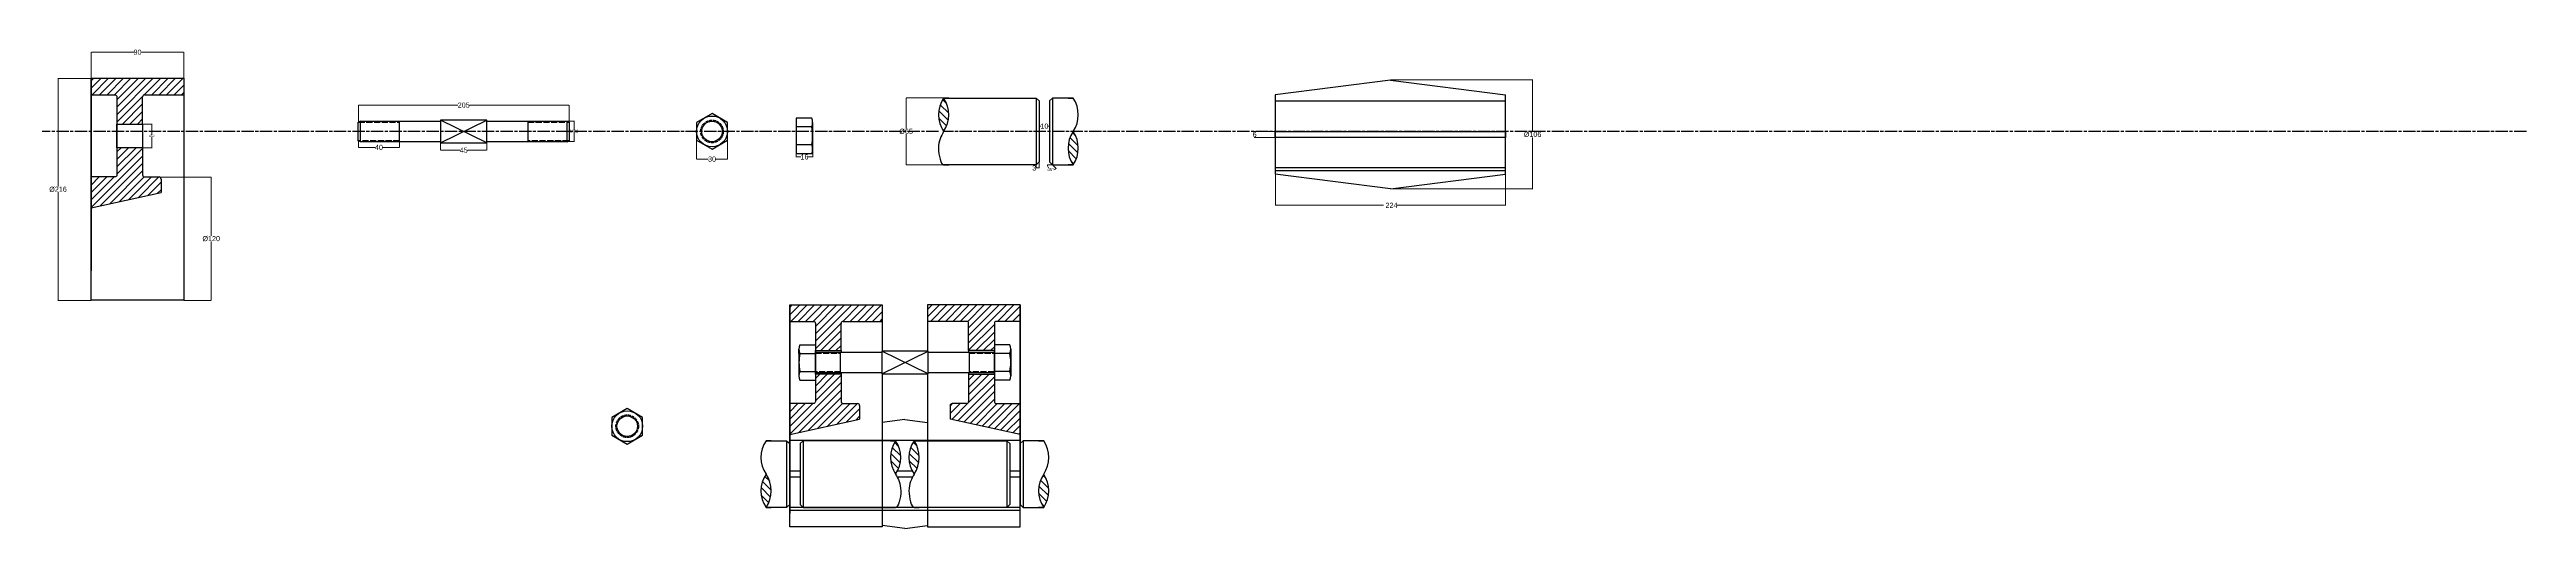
# Model space of a CAD drawing. Header units: inches. Extents: x 399 to 2809, y -221 to 245.
import ezdxf

# ---------------------------------------------------------------- set-up
doc = ezdxf.new("R2010")
doc.units = ezdxf.units.IN
doc.header["$MEASUREMENT"] = 0
for name, pattern in [('AM_ISO02W050', [7.5, 6, -1.5]), ('AM_ISO02W050x2', [3.75, 3, -0.75]), ('AM_ISO08W050', [18, 12, -1.5, 3, -1.5])]:
    doc.linetypes.add(name, pattern=pattern)
doc.layers.add('AM_5', color=3, linetype='Continuous', lineweight=15)
doc.styles.get("Standard").update_dxf_attribs({"font": 'arial.ttf'})
doc.dimstyles.new('AM_ANSI$0', dxfattribs={"dimtxt": 0.12, "dimasz": 0.12, "dimexe": 0.1, "dimexo": 0.05, "dimgap": 0.06, "dimtad": 0, "dimtih": 1, "dimtoh": 1, "dimdec": 4, "dimzin": 7, "dimdsep": 46, "dimtxsty": 'Standard', "dimcen": 0, "dimclrd": 256, "dimclre": 256, "dimclrt": 2, "dimadec": 0, "dimazin": 2, "dimtp": 0.1, "dimtm": 0.1, "dimtfac": 0.71, "dimtdec": 4, "dimtofl": 0, "dimtmove": 0, "dimatfit": 3, "dimfxl": 1, "dimtolj": 1, "dimtzin": 7, "dimlwd": -1, "dimlwe": -1, "dimarcsym": 1})
doc.dimstyles.new('AM_ANSI$2', dxfattribs={"dimtxt": 0.12, "dimasz": 0.12, "dimexe": 0.1, "dimexo": 0.05, "dimgap": 0.06, "dimtad": 0, "dimtih": 1, "dimtoh": 1, "dimdec": 4, "dimzin": 7, "dimdsep": 46, "dimtxsty": 'Standard', "dimcen": 0, "dimclrd": 256, "dimclre": 256, "dimclrt": 2, "dimadec": 0, "dimazin": 2, "dimtp": 0.1, "dimtm": 0.1, "dimtfac": 0.71, "dimtdec": 4, "dimtofl": 0, "dimtmove": 0, "dimatfit": 3, "dimfxl": 1, "dimtolj": 1, "dimtzin": 7, "dimlwd": -1, "dimlwe": -1, "dimarcsym": 1})

# ---------------------------------------------------------------- blocks, each defined once
blk = doc.blocks.new('*D13')
at = {"layer": 'AM_5', "linetype": 'ByBlock', "transparency": 16777216}
for p, q in [((439.9, 216.7), (407.6, 216.7)), ((407.7, 216.6), (407.7, 111.5)), ((407.7, 0.9), (407.7, 106)), ((439.9, 0.7), (407.6, 0.7))]:
    blk.add_line(p, q, dxfattribs=at)
at = {"layer": 'AM_5', "transparency": 16777216}
for points in [[(407.7, 216.6), (407.8, 216.6), (407.7, 216.7)], [(407.7, 0.9), (407.8, 0.9), (407.7, 0.7)]]:
    blk.add_solid(points, dxfattribs=at)
at = {"layer": 'Defpoints', "color": 0, "transparency": 16777216}
for p in [(440, 216.7), (407.7, 0.7), (440, 0.7)]:
    blk.add_point(p, dxfattribs=at)
at = {"layer": 'AM_5', "color": 2, "transparency": 16777216, "insert": (407.7, 108.7), "char_height": 0.12, "attachment_point": 5}
blk.add_mtext('\\A1;{\\H5;%%C216}', dxfattribs=at)
blk = doc.blocks.new('*D14')
at = {"layer": 'AM_5', "linetype": 'ByBlock', "transparency": 16777216}
for p, q in [((506, 120.7), (556.8, 120.7)), ((556.7, 120.6), (556.7, 63.5)), ((556.7, 0.9), (556.7, 58)), ((530, 0.7), (556.8, 0.7))]:
    blk.add_line(p, q, dxfattribs=at)
at = {"layer": 'AM_5', "transparency": 16777216}
for points in [[(556.7, 120.6), (556.7, 120.6), (556.7, 120.7)], [(556.7, 0.9), (556.7, 0.9), (556.7, 0.7)]]:
    blk.add_solid(points, dxfattribs=at)
at = {"layer": 'Defpoints', "color": 0, "transparency": 16777216}
for p in [(506, 120.7), (530, 0.7), (556.7, 0.7)]:
    blk.add_point(p, dxfattribs=at)
at = {"layer": 'AM_5', "color": 2, "transparency": 16777216, "insert": (556.7, 60.7), "char_height": 0.12, "attachment_point": 5}
blk.add_mtext('\\A1;{\\H5;%%C120}', dxfattribs=at)
blk = doc.blocks.new('*D15')
at = {"layer": 'AM_5', "linetype": 'ByBlock', "transparency": 16777216}
for p, q in [((490, 172.2), (499.1, 172.2)), ((499, 172.1), (499, 161.9)), ((490, 149.2), (499.1, 149.2)), ((499, 149.4), (499, 159.6))]:
    blk.add_line(p, q, dxfattribs=at)
at = {"layer": 'AM_5', "transparency": 16777216}
for points in [[(499, 172.1), (499, 172.1), (499, 172.2)], [(499, 149.4), (499, 149.4), (499, 149.2)]]:
    blk.add_solid(points, dxfattribs=at)
at = {"layer": 'Defpoints', "color": 0, "transparency": 16777216}
for p in [(490, 172.2), (490, 149.2), (499, 149.2)]:
    blk.add_point(p, dxfattribs=at)
at = {"layer": 'AM_5', "color": 2, "transparency": 16777216, "insert": (499, 160.7), "char_height": 0.12, "attachment_point": 5}
blk.add_mtext('\\A1;{\\H2;%%C23}', dxfattribs=at)
blk = doc.blocks.new('*D16')
at = {"layer": 'AM_5', "linetype": 'ByBlock', "transparency": 16777216}
for p, q in [((440, 216.8), (440, 242.2)), ((440.1, 242.1), (481.3, 242.1)), ((529.8, 242.1), (488.6, 242.1)), ((530, 216.8), (530, 242.2))]:
    blk.add_line(p, q, dxfattribs=at)
at = {"layer": 'AM_5', "transparency": 16777216}
for points in [[(440.1, 242.2), (440.1, 242.1), (440, 242.1)], [(529.8, 242.2), (529.8, 242.1), (530, 242.1)]]:
    blk.add_solid(points, dxfattribs=at)
at = {"layer": 'Defpoints', "color": 0, "transparency": 16777216}
for p in [(530, 242.1), (440, 216.7), (530, 216.7)]:
    blk.add_point(p, dxfattribs=at)
at = {"layer": 'AM_5', "color": 2, "transparency": 16777216, "insert": (485, 242.1), "char_height": 0.12, "attachment_point": 5}
blk.add_mtext('\\A1;{\\H5;90}', dxfattribs=at)
blk = doc.blocks.new('*D17')
at = {"layer": 'AM_5', "linetype": 'ByBlock', "transparency": 16777216}
for p, q in [((699.8, 174.1), (699.8, 190.7)), ((699.9, 190.6), (796.6, 190.6)), ((904.6, 190.6), (807.9, 190.6)), ((904.8, 174.1), (904.8, 190.7))]:
    blk.add_line(p, q, dxfattribs=at)
at = {"layer": 'AM_5', "transparency": 16777216}
for points in [[(699.9, 190.6), (699.9, 190.6), (699.8, 190.6)], [(904.6, 190.6), (904.6, 190.6), (904.8, 190.6)]]:
    blk.add_solid(points, dxfattribs=at)
at = {"layer": 'Defpoints', "color": 0, "transparency": 16777216}
for p in [(699.8, 174.1), (904.8, 190.6), (904.8, 174.1)]:
    blk.add_point(p, dxfattribs=at)
at = {"layer": 'AM_5', "color": 2, "transparency": 16777216, "insert": (802.3, 190.6), "char_height": 0.12, "attachment_point": 5}
blk.add_mtext('\\A1;{\\H5;205}', dxfattribs=at)
blk = doc.blocks.new('*D18')
at = {"layer": 'AM_5', "linetype": 'ByBlock', "transparency": 16777216}
for p, q in [((779.8, 154), (779.8, 146.7)), ((779.9, 146.8), (798.5, 146.8)), ((824.6, 146.8), (806, 146.8)), ((824.8, 154), (824.8, 146.7))]:
    blk.add_line(p, q, dxfattribs=at)
at = {"layer": 'AM_5', "transparency": 16777216}
for points in [[(779.9, 146.8), (779.9, 146.8), (779.8, 146.8)], [(824.6, 146.8), (824.6, 146.8), (824.8, 146.8)]]:
    blk.add_solid(points, dxfattribs=at)
at = {"layer": 'Defpoints', "color": 0, "transparency": 16777216}
for p in [(779.8, 154.1), (824.8, 154.1), (824.8, 146.8)]:
    blk.add_point(p, dxfattribs=at)
at = {"layer": 'AM_5', "color": 2, "transparency": 16777216, "insert": (802.3, 146.8), "char_height": 0.12, "attachment_point": 5}
blk.add_mtext('\\A1;{\\H5;45}', dxfattribs=at)
blk = doc.blocks.new('*D19')
at = {"layer": 'AM_5', "linetype": 'ByBlock', "transparency": 16777216}
for p, q in [((902.8, 175.1), (909.9, 175.1)), ((909.8, 174.9), (909.8, 166.7)), ((902.8, 155.1), (909.9, 155.1)), ((909.8, 155.2), (909.8, 163.5))]:
    blk.add_line(p, q, dxfattribs=at)
at = {"layer": 'AM_5', "transparency": 16777216}
for points in [[(909.8, 174.9), (909.9, 174.9), (909.8, 175.1)], [(909.8, 155.2), (909.9, 155.2), (909.8, 155.1)]]:
    blk.add_solid(points, dxfattribs=at)
at = {"layer": 'Defpoints', "color": 0, "transparency": 16777216}
for p in [(902.8, 175.1), (902.8, 155.1), (909.8, 155.1)]:
    blk.add_point(p, dxfattribs=at)
at = {"layer": 'AM_5', "color": 2, "transparency": 16777216, "insert": (909.8, 165.1), "char_height": 0.12, "attachment_point": 5}
blk.add_mtext('\\A1;{\\H3;M20}', dxfattribs=at)
blk = doc.blocks.new('*D20')
at = {"layer": 'AM_5', "linetype": 'ByBlock', "transparency": 16777216}
for p, q in [((699.8, 156), (699.8, 149.4)), ((699.9, 149.5), (716, 149.5)), ((739.6, 149.5), (723.5, 149.5)), ((739.8, 155), (739.8, 149.4))]:
    blk.add_line(p, q, dxfattribs=at)
at = {"layer": 'AM_5', "transparency": 16777216}
for points in [[(699.9, 149.5), (699.9, 149.5), (699.8, 149.5)], [(739.6, 149.5), (739.6, 149.5), (739.8, 149.5)]]:
    blk.add_solid(points, dxfattribs=at)
at = {"layer": 'Defpoints', "color": 0, "transparency": 16777216}
for p in [(699.8, 156.1), (739.8, 155.1), (739.8, 149.5)]:
    blk.add_point(p, dxfattribs=at)
at = {"layer": 'AM_5', "color": 2, "transparency": 16777216, "insert": (719.8, 149.5), "char_height": 0.12, "attachment_point": 5}
blk.add_mtext('\\A1;{\\H5;40}', dxfattribs=at)
blk = doc.blocks.new('*D21')
at = {"layer": 'AM_5', "linetype": 'ByBlock', "transparency": 16777216}
for p, q in [((1141.7, 147.7), (1141.7, 140.1)), ((1125.7, 143.4), (1125.7, 140.1)), ((1125.8, 140.2), (1130.2, 140.2)), ((1141.5, 140.2), (1137.1, 140.2))]:
    blk.add_line(p, q, dxfattribs=at)
at = {"layer": 'AM_5', "transparency": 16777216}
for points in [[(1125.8, 140.2), (1125.8, 140.1), (1125.7, 140.2)], [(1141.5, 140.2), (1141.5, 140.1), (1141.7, 140.2)]]:
    blk.add_solid(points, dxfattribs=at)
at = {"layer": 'Defpoints', "color": 0, "transparency": 16777216}
for p in [(1141.7, 147.7), (1125.7, 143.4), (1141.7, 140.2)]:
    blk.add_point(p, dxfattribs=at)
at = {"layer": 'AM_5', "color": 2, "transparency": 16777216, "insert": (1133.7, 140.2), "char_height": 0.12, "attachment_point": 5}
blk.add_mtext('\\A1;{\\H5;16}', dxfattribs=at)
blk = doc.blocks.new('*D22')
at = {"layer": 'AM_5', "linetype": 'ByBlock', "transparency": 16777216}
for p, q in [((1028.8, 156.4), (1028.8, 138)), ((1058.8, 156.4), (1058.8, 138)), ((1028.9, 138.1), (1040.2, 138.1)), ((1058.7, 138.1), (1047.4, 138.1))]:
    blk.add_line(p, q, dxfattribs=at)
at = {"layer": 'AM_5', "transparency": 16777216}
for points in [[(1028.9, 138.1), (1028.9, 138.1), (1028.8, 138.1)], [(1058.7, 138.1), (1058.7, 138.1), (1058.8, 138.1)]]:
    blk.add_solid(points, dxfattribs=at)
at = {"layer": 'Defpoints', "color": 0, "transparency": 16777216}
for p in [(1028.8, 156.4), (1058.8, 156.4), (1058.8, 138.1)]:
    blk.add_point(p, dxfattribs=at)
at = {"layer": 'AM_5', "color": 2, "transparency": 16777216, "insert": (1043.8, 138.1), "char_height": 0.12, "attachment_point": 5}
blk.add_mtext('\\A1;{\\H5;30}', dxfattribs=at)
blk = doc.blocks.new('*D24')
at = {"layer": 'AM_5', "linetype": 'ByBlock', "transparency": 16777216}
for p, q in [((1591.7, 123.5), (1591.7, 93.1)), ((1815.7, 123.5), (1815.7, 93.1)), ((1591.8, 93.2), (1697, 93.2)), ((1815.5, 93.2), (1710.3, 93.2))]:
    blk.add_line(p, q, dxfattribs=at)
at = {"layer": 'AM_5', "transparency": 16777216}
for points in [[(1591.8, 93.2), (1591.8, 93.2), (1591.7, 93.2)], [(1815.5, 93.2), (1815.5, 93.2), (1815.7, 93.2)]]:
    blk.add_solid(points, dxfattribs=at)
at = {"layer": 'Defpoints', "color": 0, "transparency": 16777216}
for p in [(1591.7, 123.6), (1815.7, 123.6), (1815.7, 93.2)]:
    blk.add_point(p, dxfattribs=at)
at = {"layer": 'AM_5', "color": 2, "transparency": 16777216, "insert": (1703.7, 93.2), "char_height": 0.12, "attachment_point": 5}
blk.add_mtext('\\A1;{\\H5; 224}', dxfattribs=at)
blk = doc.blocks.new('*D25')
at = {"layer": 'AM_5', "linetype": 'ByBlock', "transparency": 16777216}
for p, q in [((1703.7, 215.1), (1842, 215.1)), ((1841.9, 214.9), (1841.9, 164.8)), ((1841.9, 109.2), (1841.9, 159.3)), ((1703.7, 109.1), (1842, 109.1))]:
    blk.add_line(p, q, dxfattribs=at)
at = {"layer": 'AM_5', "transparency": 16777216}
for points in [[(1841.9, 214.9), (1841.9, 214.9), (1841.9, 215.1)], [(1841.9, 109.2), (1841.9, 109.2), (1841.9, 109.1)]]:
    blk.add_solid(points, dxfattribs=at)
at = {"layer": 'Defpoints', "color": 0, "transparency": 16777216}
for p in [(1703.7, 215.1), (1703.7, 109.1), (1841.9, 109.1)]:
    blk.add_point(p, dxfattribs=at)
at = {"layer": 'AM_5', "color": 2, "transparency": 16777216, "insert": (1841.9, 162.1), "char_height": 0.12, "attachment_point": 5}
blk.add_mtext('\\A1;{\\H5;%%C106}', dxfattribs=at)
blk = doc.blocks.new('*D26')
at = {"layer": 'AM_5', "linetype": 'ByBlock', "transparency": 16777216}
for p, q in [((1591.6, 165.1), (1571.4, 165.1)), ((1591.6, 159.1), (1571.4, 159.1)), ((1571.5, 164.9), (1571.5, 164.7)), ((1571.5, 159.2), (1571.5, 159.4))]:
    blk.add_line(p, q, dxfattribs=at)
at = {"layer": 'AM_5', "transparency": 16777216}
for points in [[(1571.5, 164.9), (1571.5, 164.9), (1571.5, 165.1)], [(1571.5, 159.2), (1571.5, 159.2), (1571.5, 159.1)]]:
    blk.add_solid(points, dxfattribs=at)
at = {"layer": 'Defpoints', "color": 0, "transparency": 16777216}
for p in [(1571.5, 159.1), (1591.7, 165.1), (1591.7, 159.1)]:
    blk.add_point(p, dxfattribs=at)
at = {"layer": 'AM_5', "color": 2, "transparency": 16777216, "insert": (1571.5, 162.1), "char_height": 0.12, "attachment_point": 5}
blk.add_mtext('\\A1;{\\H5;6}', dxfattribs=at)
blk = doc.blocks.new('*D27')
at = {"layer": 'AM_5', "linetype": 'ByBlock', "transparency": 16777216}
for p, q in [((1269, 197.6), (1232.5, 197.6)), ((1232.6, 197.4), (1232.6, 167.8)), ((1232.6, 132.7), (1232.6, 162.3)), ((1269, 132.6), (1232.5, 132.6))]:
    blk.add_line(p, q, dxfattribs=at)
at = {"layer": 'AM_5', "transparency": 16777216}
for points in [[(1232.6, 197.4), (1232.6, 197.4), (1232.6, 197.6)], [(1232.6, 132.7), (1232.6, 132.7), (1232.6, 132.6)]]:
    blk.add_solid(points, dxfattribs=at)
at = {"layer": 'Defpoints', "color": 0, "transparency": 16777216}
for p in [(1269.1, 197.6), (1232.6, 132.6), (1269, 132.6)]:
    blk.add_point(p, dxfattribs=at)
at = {"layer": 'AM_5', "color": 2, "transparency": 16777216, "insert": (1232.6, 165.1), "char_height": 0.12, "attachment_point": 5}
blk.add_mtext('\\A1;{\\H5;%%C65}', dxfattribs=at)
blk = doc.blocks.new('*D28')
at = {"layer": 'AM_5', "linetype": 'ByBlock', "transparency": 16777216}
for p, q in [((1362.1, 165.1), (1362.1, 170.3)), ((1362.2, 170.2), (1363.7, 170.2)), ((1371.9, 170.2), (1370.5, 170.2)), ((1372.1, 165.1), (1372.1, 170.3))]:
    blk.add_line(p, q, dxfattribs=at)
at = {"layer": 'AM_5', "transparency": 16777216}
for points in [[(1362.2, 170.3), (1362.2, 170.2), (1362.1, 170.2)], [(1371.9, 170.3), (1371.9, 170.2), (1372.1, 170.2)]]:
    blk.add_solid(points, dxfattribs=at)
at = {"layer": 'Defpoints', "color": 0, "transparency": 16777216}
for p in [(1362.1, 170.2), (1362.1, 165.1), (1372.1, 165.1)]:
    blk.add_point(p, dxfattribs=at)
at = {"layer": 'AM_5', "color": 2, "transparency": 16777216, "insert": (1367.1, 170.2), "char_height": 0.12, "attachment_point": 5}
blk.add_mtext('\\A1;{\\H5;10}', dxfattribs=at)
blk = doc.blocks.new('*D29')
at = {"layer": 'AM_5', "linetype": 'ByBlock', "transparency": 16777216}
for p, q in [((1359.1, 129.5), (1358.9, 129.5)), ((1359.1, 135.5), (1359.1, 129.4)), ((1361.9, 129.5), (1359.2, 129.5)), ((1362.1, 135.5), (1362.1, 129.4))]:
    blk.add_line(p, q, dxfattribs=at)
at = {"layer": 'AM_5', "transparency": 16777216}
for points in [[(1359.2, 129.5), (1359.2, 129.4), (1359.1, 129.5)], [(1361.9, 129.5), (1361.9, 129.4), (1362.1, 129.5)]]:
    blk.add_solid(points, dxfattribs=at)
at = {"layer": 'Defpoints', "color": 0, "transparency": 16777216}
for p in [(1359.1, 135.6), (1359.1, 129.5), (1362.1, 135.6)]:
    blk.add_point(p, dxfattribs=at)
at = {"layer": 'AM_5', "color": 2, "transparency": 16777216, "insert": (1357.2, 129.5), "char_height": 0.12, "attachment_point": 5}
blk.add_mtext('\\A1;{\\H5;3}', dxfattribs=at)
blk = doc.blocks.new('*D30')
at = {"layer": 'AM_5', "linetype": 'ByBlock', "transparency": 16777216}
for p, q in [((1375, 132.6), (1370, 132.6)), ((1375.1, 132.5), (1378.6, 129))]:
    blk.add_line(p, q, dxfattribs=at)
for start, end in [(181.384, 217.1342), (283.3804, 313.3086)]:
    blk.add_arc((1375.1, 132.6), 4.97, start, end, dxfattribs=at)
at = {"layer": 'AM_5', "transparency": 16777216}
for points in [[(1370.1, 132.4), (1370.1, 132.4), (1370.1, 132.6)], [(1378.5, 129), (1378.5, 128.9), (1378.6, 129)]]:
    blk.add_solid(points, dxfattribs=at)
at = {"layer": 'Defpoints', "color": 0, "transparency": 16777216}
for p in [(1371.5, 129.1), (1372.1, 135.6), (1375.1, 132.6), (1375.1, 132.6), (1395.1, 132.6)]:
    blk.add_point(p, dxfattribs=at)
at = {"layer": 'AM_5', "color": 2, "transparency": 16777216, "insert": (1373.1, 128), "char_height": 0.12, "attachment_point": 5}
blk.add_mtext('\\A1;{\\H3;45%%D}', dxfattribs=at)

msp = doc.modelspace()

# ---------------------------------------------------------------- hatches: boundary and pattern name
h = msp.add_hatch()
h.set_pattern_fill('ANSI31', color=256, scale=41)
h.set_pattern_definition([(45, (511.2255, -4.33), (-3.62392, 3.62392), [])])
h.paths.add_polyline_path([(489.95838, 149.23233), (464.95838, 149.23233), (464.95838, 122.73233, -0.4142135624), (462.95838, 120.73233), (439.95838, 120.73233), (439.95838, 90.73233), (507.95838, 105.73233), (507.95838, 120.73233), (489.95838, 120.73233)])
h.paths.add_polyline_path([(464.95838, 172.23233), (489.95838, 172.23233), (489.95838, 200.73233), (529.95838, 200.73233), (529.95838, 216.73233), (439.95838, 216.73233), (439.95838, 200.73233), (462.95838, 200.73233, -0.4142135624), (464.95838, 198.73233)])
h = msp.add_hatch()
h.set_pattern_fill('ANSI31', color=256, scale=41, angle=90)
h.paths.add_polyline_path([(1269.05995, 197.56245, 0.3076923077), (1269.05995, 165.06245, 0.3076923077)])
h.paths.add_polyline_path([(1395.05995, 165.06245, 0.3076923077), (1395.05995, 132.56245, 0.3076923077)])
h = msp.add_hatch()
h.set_pattern_fill('ANSI31', color=256, scale=41)
h.set_pattern_definition([(45, (1190.643, -224.8085), (-3.62392, 3.62392), [])])
h.paths.add_polyline_path([(1169.37572, -71.24605), (1144.37572, -71.24605), (1144.37572, -97.74605, -0.4142135624), (1142.37572, -99.74605), (1119.37572, -99.74605), (1119.37572, -129.74605), (1187.37572, -114.74605), (1187.37572, -99.74605), (1169.37572, -99.74605)])
h.paths.add_polyline_path([(1144.37572, -48.24605), (1169.37572, -48.24605), (1169.37572, -19.74605), (1209.37572, -19.74605), (1209.37572, -3.74605), (1119.37572, -3.74605), (1119.37572, -19.74605), (1142.37572, -19.74605, -0.4142135624), (1144.37572, -21.74605)])
h = msp.add_hatch()
h.set_pattern_fill('ANSI31', color=256, scale=41)
h.set_pattern_definition([(45, (1928.19, -224.8085), (-3.623922, 3.623922), [])])
h.paths.add_polyline_path([(1293.37572, -99.74605), (1275.37572, -99.74605), (1275.37572, -114.74605), (1343.37572, -129.74605), (1343.37572, -99.74605), (1318.37572, -99.74605), (1318.37572, -71.24605), (1293.37572, -71.24605)])
h.paths.add_polyline_path([(1318.37572, -19.74605), (1343.37572, -19.74605), (1343.37572, -3.74605), (1253.37572, -3.74605), (1253.37572, -19.74605), (1293.37572, -19.74605), (1293.37572, -48.24605), (1318.37572, -48.24605)])
h = msp.add_hatch()
h.set_pattern_fill('ANSI31', color=256, scale=41, angle=90)
h.set_pattern_definition([(135, (228.7125, -333.4185), (-3.623922, -3.623922), [])])
h.paths.add_polyline_path([(1222.37572, -168.35608, 0.3076923077), (1222.37572, -135.85608, 0.3076923077)])
h.paths.add_polyline_path([(1096.37572, -200.85608, 0.3076923077), (1096.37572, -168.35608, 0.3076923077)])
h = msp.add_hatch()
h.set_pattern_fill('ANSI31', color=256, scale=41, angle=90)
h.set_pattern_definition([(135, (-28.684, -333.4185), (-3.623922, -3.623922), [])])
h.paths.add_polyline_path([(1240.37572, -135.85608, 0.3076923077), (1240.37572, -168.35608, 0.3076923077)])
h.paths.add_polyline_path([(1366.37572, -168.35608, 0.3076923077), (1366.37572, -200.85608, 0.3076923077)])

# ---------------------------------------------------------------- linework, layer by layer
for p, q in [((439.95838, 0.73233), (439.95838, 216.73233)), ((439.95838, 216.73233), (439.95838, 29.36961)), ((439.95838, 216.73233), (529.95838, 216.73233)), ((489.95838, 172.23233), (489.95838, 198.73233)), ((491.95838, 200.73233), (529.95838, 200.73233)), ((529.95838, 216.73233), (529.95838, 0.73233)), ((1274.05995, 197.56245), (1269.05995, 197.56245)), ((1359.05995, 197.56245), (1359.05995, 132.56245)), ((1359.05995, 197.56245), (1362.05995, 194.75015)), ((1362.05995, 194.75015), (1362.05995, 135.59482)), ((1375.05995, 197.56245), (1372.05995, 194.75015)), ((1372.05995, 194.75015), (1372.05995, 135.59482)), ((1375.05995, 197.56245), (1375.05995, 132.56245)), ((1395.05995, 197.56245), (1375.05995, 197.56245)), ((1390.05995, 197.56245), (1395.05995, 197.56245)), ((1703.65213, 215.06245), (1591.65213, 200.56245)), ((1815.65213, 194.56245), (1591.65213, 194.56245)), ((1703.65213, 215.06245), (1815.65213, 200.56245)), ((701.75816, 175.06245), (699.75816, 174.06245)), ((699.75816, 165.06245), (699.75816, 174.06245)), ((701.75816, 175.06245), (779.75816, 175.06245)), ((701.75816, 155.06245), (701.75816, 175.06245)), ((739.75816, 165.06245), (739.75816, 175.06245)), ((779.75816, 154.06245), (824.75816, 176.06245)), ((824.75816, 154.06245), (779.75816, 176.06245)), ((824.75816, 175.06245), (902.75816, 175.06245)), ((864.75816, 175.06245), (864.75816, 155.06245)), ((902.75816, 175.06245), (904.75816, 174.06245)), ((902.75816, 155.06245), (902.75816, 175.06245)), ((904.75816, 174.06245), (904.75816, 156.06245)), ((1140.8653, 178.05283), (1125.65301, 178.05283)), ((1140.8653, 178.05283), (1125.65301, 178.05283)), ((1125.65301, 178.05283), (1125.65301, 143.41183)), ((1140.8653, 169.39257), (1125.65301, 169.39257)), ((1141.65301, 169.39257), (1141.65301, 173.7227)), ((1141.65301, 173.7227), (1141.65301, 147.74195)), ((1141.65301, 169.39257), (1141.65301, 160.73233)), ((1141.65301, 169.39257), (1141.65301, 152.07207)), ((489.95838, 149.23233), (489.95838, 122.73233)), ((699.75816, 156.06245), (699.75816, 165.06245)), ((701.75816, 155.06245), (699.75816, 156.06245)), ((779.75816, 155.06245), (701.75816, 155.06245)), ((739.75816, 155.06245), (739.75816, 165.06245)), ((902.75816, 155.06245), (824.75816, 155.06245)), ((902.75816, 155.06245), (904.75816, 156.06245)), ((1140.86529, 152.07207), (1125.65301, 152.07207)), ((1141.65301, 160.73233), (1141.65301, 152.07207)), ((491.95838, 120.73233), (505.95838, 120.73233)), ((1140.86529, 143.41183), (1125.65301, 143.41183)), ((1269.05995, 132.56245), (1274.05995, 132.56245)), ((1359.05995, 132.56245), (1362.05995, 135.59482)), ((1372.05995, 135.59482), (1375.05995, 132.56245)), ((1375.05995, 132.56245), (1395.05995, 132.56245)), ((1395.05995, 132.56245), (1390.05995, 132.56245)), ((1815.65213, 129.56245), (1591.65213, 129.56245)), ((1815.65213, 126.56245), (1591.65213, 126.56245)), ((1703.65213, 109.06245), (1591.65213, 123.56245)), ((1703.65213, 109.06245), (1815.65213, 123.56245)), ((439.95838, 90.73233), (507.95838, 105.73233)), ((507.95838, 118.73233), (507.95838, 105.73233)), ((529.95838, 0.73233), (439.95838, 0.73233)), ((1119.37572, -219.74605), (1119.37572, -3.74605)), ((1119.37572, -3.74605), (1119.37572, -191.10877)), ((1119.37572, -3.74605), (1209.37572, -3.74605)), ((1169.37572, -48.24605), (1169.37572, -21.74605)), ((1171.37572, -19.74605), (1209.37572, -19.74605)), ((1209.37572, -3.74605), (1209.37572, -48.74605)), ((1343.37572, -3.74605), (1253.37572, -3.74605)), ((1253.37572, -3.74605), (1253.37572, -48.74605)), ((1291.37572, -19.74605), (1253.37572, -19.74605)), ((1293.37572, -48.24605), (1293.37572, -21.74605)), ((1343.37572, -219.74605), (1343.37572, -3.74605)), ((1343.37572, -3.74605), (1343.37572, -191.10877)), ((1128.37572, -51.0858), (1128.37572, -46.75568)), ((1128.37572, -46.75568), (1128.37572, -72.73643)), ((1129.16344, -42.42555), (1144.37572, -42.42555)), ((1129.16344, -42.42555), (1144.37572, -42.42555)), ((1144.37572, -42.42555), (1144.37572, -77.06655)), ((1333.58801, -42.42555), (1318.37572, -42.42555)), ((1333.58801, -42.42555), (1318.37572, -42.42555)), ((1318.37572, -42.42555), (1318.37572, -77.06655)), ((1334.37572, -51.0858), (1334.37572, -46.75568)), ((1334.37572, -46.75568), (1334.37572, -72.73643)), ((1128.37572, -51.0858), (1128.37572, -68.40631)), ((1128.37572, -51.0858), (1128.37572, -59.74605)), ((1128.37572, -59.74605), (1128.37572, -68.40631)), ((1129.16344, -51.0858), (1144.37572, -51.0858)), ((1129.16344, -68.40631), (1144.37572, -68.40631)), ((1144.37572, -49.74605), (1208.87572, -49.74605)), ((1208.87572, -69.74605), (1144.37572, -69.74605)), ((1168.87572, -59.74605), (1168.87572, -49.74605)), ((1168.87572, -69.74605), (1168.87572, -59.74605)), ((1169.37572, -71.24605), (1169.37572, -97.74605)), ((1208.87572, -70.74605), (1253.87572, -48.74605)), ((1253.87572, -70.74605), (1208.87572, -48.74605)), ((1209.37572, -70.74605), (1209.37572, -219.74605)), ((1253.37572, -70.74605), (1253.37572, -219.74605)), ((1253.87572, -49.74605), (1318.37572, -49.74605)), ((1318.37572, -69.74605), (1253.87572, -69.74605)), ((1293.37572, -71.24605), (1293.37572, -97.74605)), ((1293.87572, -49.74605), (1293.87572, -69.74605)), ((1333.58801, -51.0858), (1318.37572, -51.0858)), ((1333.58801, -68.40631), (1318.37572, -68.40631)), ((1334.37572, -51.0858), (1334.37572, -68.40631)), ((1334.37572, -51.0858), (1334.37572, -59.74605)), ((1334.37572, -59.74605), (1334.37572, -68.40631)), ((1129.16344, -77.06655), (1144.37572, -77.06655)), ((1333.58801, -77.06655), (1318.37572, -77.06655)), ((1119.37572, -129.74605), (1187.37572, -114.74605)), ((1171.37572, -99.74605), (1185.37572, -99.74605)), ((1187.37572, -101.74605), (1187.37572, -114.74605)), ((1231.37572, -115.24605), (1209.37572, -118.09426)), ((1231.37572, -115.24605), (1253.37572, -118.09426)), ((1275.37572, -101.74605), (1275.37572, -114.74605)), ((1343.37572, -129.74605), (1275.37572, -114.74605)), ((1291.37572, -99.74605), (1277.37572, -99.74605)), ((1096.37572, -135.85608), (1116.37572, -135.85608)), ((1101.37572, -135.85608), (1096.37572, -135.85608)), ((1116.37572, -135.85608), (1116.37572, -200.85608)), ((1116.37572, -135.85608), (1119.37572, -138.66838)), ((1343.37572, -135.74605), (1119.37572, -135.74605)), ((1119.37572, -138.66838), (1119.37572, -197.82371)), ((1132.37572, -135.85608), (1129.37572, -138.66838)), ((1129.37572, -138.66838), (1129.37572, -197.82371)), ((1132.37572, -135.85608), (1132.37572, -200.85608)), ((1217.37572, -135.85608), (1222.37572, -135.85608)), ((1245.37572, -135.85608), (1240.37572, -135.85608)), ((1330.37572, -135.85608), (1330.37572, -200.85608)), ((1330.37572, -135.85608), (1333.37572, -138.66838)), ((1333.37572, -138.66838), (1333.37572, -197.82371)), ((1346.37572, -135.85608), (1343.37572, -138.66838)), ((1343.37572, -138.66838), (1343.37572, -197.82371)), ((1346.37572, -135.85608), (1346.37572, -200.85608)), ((1366.37572, -135.85608), (1346.37572, -135.85608)), ((1361.37572, -135.85608), (1366.37572, -135.85608)), ((1119.37572, -165.24605), (1119.37572, -171.24605)), ((1343.37572, -165.24605), (1343.37572, -171.24605)), ((1116.37572, -200.85608), (1096.37572, -200.85608)), ((1096.37572, -200.85608), (1101.37572, -200.85608)), ((1119.37572, -197.82371), (1116.37572, -200.85608)), ((1343.37572, -200.74605), (1119.37572, -200.74605)), ((1343.37572, -203.74605), (1119.37572, -203.74605)), ((1132.37572, -200.85608), (1129.37572, -197.82371)), ((1222.37572, -200.85608), (1217.37572, -200.85608)), ((1240.37572, -200.85608), (1245.37572, -200.85608)), ((1330.37572, -200.85608), (1333.37572, -197.82371)), ((1343.37572, -197.82371), (1346.37572, -200.85608)), ((1346.37572, -200.85608), (1366.37572, -200.85608)), ((1366.37572, -200.85608), (1361.37572, -200.85608)), ((1209.37572, -219.74605), (1119.37572, -219.74605)), ((1231.37572, -221.24605), (1209.37572, -218.39783)), ((1231.37572, -221.24605), (1253.37572, -218.39783)), ((1253.37572, -219.74605), (1343.37572, -219.74605))]:
    msp.add_line(p, q)
at = {"linetype": 'AM_ISO02W050'}
for p, q in [((700.05816, 174.21245), (739.75816, 174.21245)), ((864.75816, 174.21245), (904.45816, 174.21245)), ((739.75816, 155.91245), (700.05816, 155.91245)), ((904.45816, 155.91245), (864.75816, 155.91245)), ((1144.37572, -50.59605), (1168.87572, -50.59605)), ((1168.87572, -68.89605), (1144.37572, -68.89605)), ((1293.87572, -50.59605), (1318.37572, -50.59605)), ((1318.37572, -68.89605), (1293.87572, -68.89605))]:
    msp.add_line(p, q, dxfattribs=at)
at = {"linetype": 'AM_ISO08W050'}
msp.add_line((2808.56079, 165.06245), (1269.05995, 165.06245), dxfattribs=at)
msp.add_ray((1264.05995, 165.06245), (-1, 0), dxfattribs=at)
for points in [[(439.95838, 200.73233), (462.95838, 200.73233, -0.4142135624), (464.95838, 198.73233), (464.95838, 122.73233, -0.4142135624), (462.95838, 120.73233), (439.95838, 120.73233)], [(1119.37572, -19.74605), (1142.37572, -19.74605, -0.4142135624), (1144.37572, -21.74605), (1144.37572, -97.74605, -0.4142135624), (1142.37572, -99.74605), (1119.37572, -99.74605)], [(1343.37572, -19.74605), (1320.37572, -19.74605, 0.4142135624), (1318.37572, -21.74605), (1318.37572, -97.74605, 0.4142135624), (1320.37572, -99.74605), (1343.37572, -99.74605)]]:
    msp.add_lwpolyline(points, format="xyb", close=True)
for points in [[(1269.05995, 197.56245), (1359.05995, 197.56245), (1359.05995, 132.56245), (1269.05995, 132.56245)], [(1274.05995, 197.56245), (1269.05995, 197.56245)], [(1395.05995, 197.56245), (1390.05995, 197.56245)], [(1591.65213, 200.56245), (1591.65213, 123.56245)], [(1815.65213, 123.56245), (1815.65213, 200.56245)], [(1269.05995, 132.56245), (1274.05995, 132.56245)], [(1390.05995, 132.56245), (1395.05995, 132.56245)], [(1169.37572, -69.74605), (1169.37572, -71.24605), (1144.37572, -71.24605), (1144.37572, -48.24605), (1169.37572, -48.24605), (1169.37572, -49.74605)], [(1293.37572, -69.74605), (1293.37572, -71.24605), (1318.37572, -71.24605), (1318.37572, -48.24605), (1293.37572, -48.24605), (1293.37572, -49.74605)], [(1096.37572, -135.85608), (1101.37572, -135.85608)], [(1119.37572, -129.74605), (1119.37572, -206.74605)], [(1222.37572, -135.85608), (1132.37572, -135.85608), (1132.37572, -200.85608), (1222.37572, -200.85608)], [(1217.37572, -135.85608), (1222.37572, -135.85608)], [(1240.37572, -135.85608), (1330.37572, -135.85608), (1330.37572, -200.85608), (1240.37572, -200.85608)], [(1245.37572, -135.85608), (1240.37572, -135.85608)], [(1343.37572, -206.74605), (1343.37572, -129.74605)], [(1366.37572, -135.85608), (1361.37572, -135.85608)], [(1129.37572, -171.24605), (1119.37572, -171.24605), (1119.37572, -165.24605), (1129.37572, -165.24605)], [(1224.21656, -165.24605), (1238.53489, -165.24605)], [(1333.37572, -165.24605), (1343.37572, -165.24605), (1343.37572, -171.24605), (1333.37572, -171.24605)], [(1238.86638, -171.24605), (1223.88507, -171.24605)], [(1101.37572, -200.85608), (1096.37572, -200.85608)], [(1222.37572, -200.85608), (1217.37572, -200.85608)], [(1240.37572, -200.85608), (1245.37572, -200.85608)], [(1361.37572, -200.85608), (1366.37572, -200.85608)]]:
    msp.add_lwpolyline(points)
for points in [[(464.95838, 172.23233), (489.95838, 172.23233), (489.95838, 149.23233), (464.95838, 149.23233)], [(824.75816, 176.06245), (779.75816, 176.06245), (779.75816, 154.06245), (824.75816, 154.06245)], [(1058.79072, 173.72271), (1043.79072, 182.38296), (1028.79072, 173.72271), (1028.79072, 156.4022), (1043.79072, 147.74194), (1058.79072, 156.4022)], [(1591.65213, 165.06245), (1815.65213, 165.06245), (1815.65213, 159.06245), (1591.65213, 159.06245)], [(1253.87572, -48.74605), (1208.87572, -48.74605), (1208.87572, -70.74605), (1253.87572, -70.74605)], [(976.30873, -113.1171), (961.30873, -104.45684), (946.30873, -113.1171), (946.30873, -130.43761), (961.30873, -139.09786), (976.30873, -130.43761)]]:
    msp.add_lwpolyline(points, close=True)
for centre, radius in [((1043.79072, 165.06245), 15), ((1043.79072, 165.06245), 10), ((961.30873, -121.77735), 15), ((961.30873, -121.77735), 10)]:
    msp.add_circle(centre, radius)
at = {"linetype": 'AM_ISO02W050x2'}
for centre in [(1043.79072, 165.06245), (961.30873, -121.77735)]:
    msp.add_circle(centre, 11, dxfattribs=at)
for centre, radius, start, end in [((491.95838, 198.73233), 2, 90, 180), ((1292.9662, 181.31245), 28.90625, 145.79454206, 214.20545794), ((1245.1537, 181.31245), 28.90625, 325.79454206, 34.20545794), ((1371.1537, 181.31245), 28.90625, 325.79454206, 34.20545794), ((1093.65301, 160.73233), 48, 349.60565151, 10.39432889), ((1129.35759, 173.7227), 12.29541, 339.37964648, 20.62035352), ((1129.35766, 147.74195), 12.29535, 339.3795513, 20.6204095), ((1418.9662, 148.81245), 28.90625, 145.79454206, 214.20545794), ((1371.1537, 148.81245), 28.90625, 325.79454206, 34.20545794), ((491.95838, 122.73233), 2, 180, 270), ((505.95838, 118.73233), 2, 0, 90), ((1171.37572, -21.74605), 2, 90, 180), ((1291.37572, -21.74605), 2, 0, 90), ((1140.67114, -46.75568), 12.29541, 159.37964648, 200.62035352), ((1322.08031, -46.75568), 12.29541, 339.37964648, 20.62035352), ((1176.37572, -59.74605), 48, 169.60567111, 190.39434849), ((1140.67107, -72.73643), 12.29535, 159.3795905, 200.6204487), ((1286.37572, -59.74605), 48, 349.60565151, 10.39432889), ((1322.08038, -72.73643), 12.29535, 339.3795513, 20.6204095), ((1171.37572, -97.74605), 2, 180, 270), ((1185.37572, -101.74605), 2, 0, 90), ((1277.37572, -101.74605), 2, 90, 180), ((1291.37572, -97.74605), 2, 270, 0), ((1120.28197, -152.10608), 28.90625, 145.79454206, 214.20545794), ((1246.28197, -152.10608), 28.90625, 145.79454206, 214.20545794), ((1198.46947, -152.10608), 28.90625, 325.79454206, 34.20545794), ((1264.28197, -152.10608), 28.90625, 145.79454206, 214.20545794), ((1216.46947, -152.10608), 28.90625, 325.79454206, 34.20545794), ((1342.46947, -152.10608), 28.90625, 325.79454206, 34.20545794), ((1120.28197, -184.60608), 28.90625, 145.79454206, 214.20545794), ((1072.46947, -184.60608), 28.90625, 325.79454206, 34.20545794), ((1390.28197, -184.60608), 28.90625, 145.79454206, 214.20545794), ((1342.46947, -184.60608), 28.90625, 325.79454206, 34.20545794)]:
    msp.add_arc(centre, radius, start, end)
for points in [[(1269.05995, 165.06245), (1266.58559, 160.42356), (1261.63688, 151.14578), (1266.38047, 132.53467), (1269.05995, 132.56245), (1269.05995, 132.56245)], [(1222.37572, -168.35608), (1224.85008, -172.99497), (1229.7988, -182.27274), (1225.05521, -200.88386), (1222.37572, -200.85608), (1222.37572, -200.85608)], [(1240.37572, -168.35608), (1237.90137, -172.99497), (1232.95265, -182.27274), (1237.69624, -200.88386), (1240.37572, -200.85608), (1240.37572, -200.85608)]]:
    msp.add_open_spline(points, degree=3, knots=[0, 0, 0, 0, 17.0018381359, 34.0036762718, 34.0036762732, 34.0036762732, 34.0036762732, 34.0036762732])

# ---------------------------------------------------------------- dimensions: what is measured, and where the dimension line sits
at = {"layer": 'AM_5'}
for base, p1, p2, angle, text, picture, middle in [((529.95838, 242.13267), (439.95838, 216.73233), (529.95838, 216.73233), 0, '{\\H5;90}', '*D16', (484.95838, 242.13267)), ((407.74352, 0.73233), (439.95838, 216.73233), (439.95838, 0.73233), 90, '{\\H5;%%C216}', '*D13', (407.74352, 108.73233)), ((1232.61248, 132.56239), (1269.05995, 197.56245), (1269.04776, 132.56239), 90, '{\\H5;%%C65}', '*D27', (1232.61248, 165.06242)), ((1841.89176, 109.06245), (1703.65213, 215.06245), (1703.65213, 109.06245), 90, '{\\H5;%%C106}', '*D25', (1841.89176, 162.06245)), ((498.99114, 149.23233), (489.95838, 172.23233), (489.95838, 149.23233), 90, '{\\H2;%%C23}', '*D15', (498.99114, 160.73233)), ((909.84365, 155.06245), (902.75816, 175.06245), (902.75816, 155.06245), 90, '{\\H3;M20}', '*D19', (909.84365, 165.06245)), ((739.75816, 149.51755), (699.75816, 156.06245), (739.75816, 155.06245), 0, '{\\H5;40}', '*D20', (719.75816, 149.51755)), ((824.75816, 146.79451), (779.75816, 154.06245), (824.75816, 154.06245), 0, '{\\H5;45}', '*D18', (802.25816, 146.79451)), ((1058.79072, 138.0911), (1028.79072, 156.4022), (1058.79072, 156.4022), 0, '{\\H5;30}', '*D22', (1043.79072, 138.0911)), ((1141.65301, 140.15764), (1125.65301, 143.41183), (1141.65301, 147.74195), 0, '{\\H5;16}', '*D21', (1133.65301, 140.15764)), ((1571.4773, 159.06245), (1591.65213, 165.06245), (1591.65213, 159.06245), 90, '{\\H5;6}', '*D26', (1571.4773, 162.06245)), ((556.69206, 0.73233), (505.95838, 120.73233), (529.95838, 0.73233), 90, '{\\H5;%%C120}', '*D14', (556.69206, 60.73233)), ((1359.05995, 129.46086), (1362.05995, 135.59482), (1359.05995, 135.59482), 0, '{\\H5;3}', '*D29', (1357.24284, 129.46086)), ((1815.65213, 93.21111), (1591.65213, 123.56245), (1815.65213, 123.56245), 0, '{\\H5; 224}', '*D24', (1703.65213, 93.21111))]:
    dim = msp.add_linear_dim(base=base, p1=p1, p2=p2, angle=angle, text=text, dimstyle='AM_ANSI$0', override={"dimpost": ''}, dxfattribs=at)
    dim.commit()
    dim.dimension.update_dxf_attribs({"geometry": picture, "text_midpoint": middle})
for base, p1, p2, text, picture, middle in [((904.75816, 190.57581), (699.75816, 174.06245), (904.75816, 174.06245), '{\\H5;205}', '*D17', (802.25816, 190.57581)), ((1362.05995, 170.23324), (1372.05995, 165.06245), (1362.05995, 165.06245), '{\\H5;10}', '*D28', (1367.05995, 170.23324))]:
    dim = msp.add_linear_dim(base=base, p1=p1, p2=p2, text=text, dimstyle='AM_ANSI$0', override={"dimpost": ''}, dxfattribs=at)
    dim.commit()
    dim.dimension.update_dxf_attribs({"geometry": picture, "text_midpoint": middle})
dim = msp.add_angular_dim_2l(base=(1371.54085, 129.05592), line1=((1372.05995, 135.59482), (1375.05995, 132.56245)), line2=((1375.05995, 132.56245), (1395.05995, 132.56245)), text='{\\H3;45%%D}', dimstyle='AM_ANSI$2', override={"dimpost": ''}, dxfattribs=at)
dim.commit()
dim.dimension.update_dxf_attribs({"geometry": '*D30', "text_midpoint": (1373.14652, 127.97784)})

doc.saveas('drawing.dxf')
